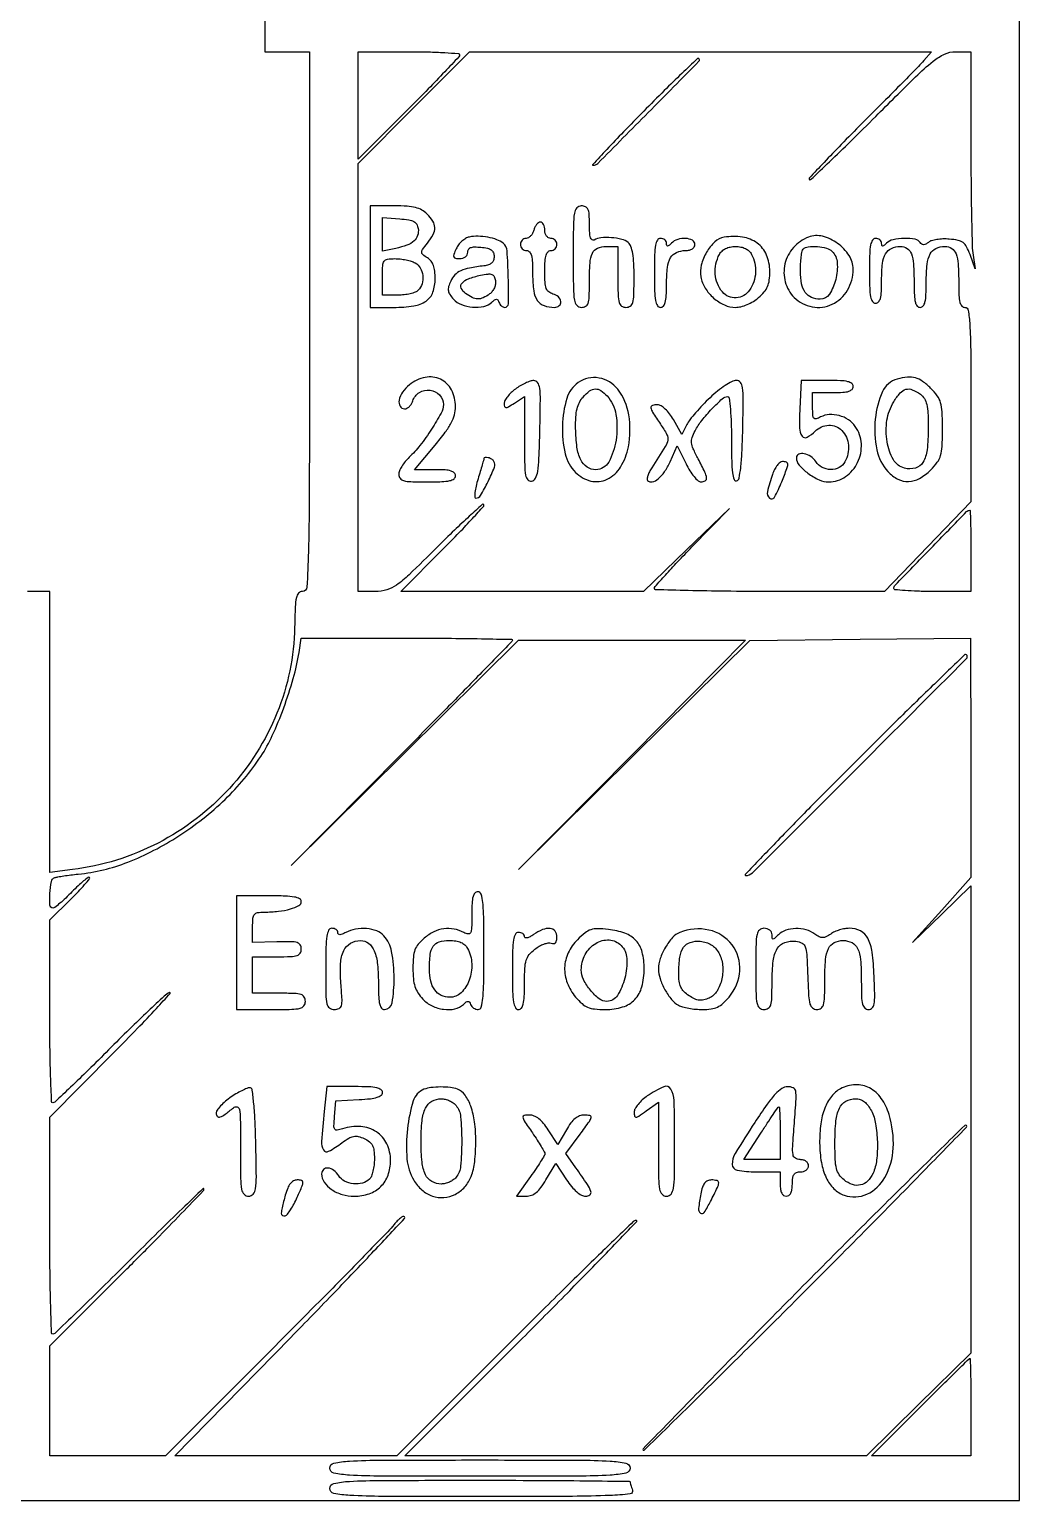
# Model space of a CAD drawing. Extents: x 42 to 629, y 10 to 640.
# Drawn here: x 385 to 629, y 10 to 372.5 of the extents above; entities that cross this region are included whole.
import ezdxf

# ---------------------------------------------------------------- set-up
doc = ezdxf.new("R2010")
doc.units = 0

msp = doc.modelspace()

# ---------------------------------------------------------------- linework, layer by layer
msp.add_lwpolyline([(42, 297), (42, 10), (335.5, 10), (629, 10), (629, 297), (629, 584), (335.5, 584), (42, 584)], close=True)
msp.add_lwpolyline([(442.988131, 375.25), (443, 367), (448.5, 367), (454, 367), (454, 300.5, -0.000473), (453.960919, 259.173857, -0.006105), (453.74342, 243.749999, -0.007781), (453.379613, 235.066433, -0.397449), (452.25, 233.999751, 0.216989), (451.331511, 233.581295, 0.126136), (450.777896, 232.477808, 0.0437), (450.488558, 230.20661, 0.005495), (450.347861, 225.249751, -0.092501), (446.003153, 204.019886, -0.089046), (434.267604, 185.465221, -0.088194), (416.696454, 172.016472, -0.088492), (395.587235, 165.467632), (390, 164.769553), (390, 199.384777), (390, 234), (384.5, 234)], format="xyb")
for points in [[(491, 366.234994, -0.190281), (490.797675, 365.722596, -0.001178), (487.328125, 362.03165, -0.004569), (483.29175, 357.835427, -0.002869), (478.5, 353), (466, 340.530012), (466, 353.765006), (466, 367), (478.5, 367, -0.005737), (483.292967, 366.945002, -0.009544), (487.328125, 366.775279, -0.003615), (490.713989, 366.543483, -0.392245)], [(605.392782, 364.79559, -0.014363), (604.08722, 363.378049, -0.00091), (600.128367, 359.334726, -0.001337), (595.38867, 354.537211, -0.000993), (590.129319, 349.263091, 0.002933), (585.03242, 344.112073, 0.004889), (580.809117, 339.708237, 0.00096), (577.171037, 335.824707, 0.404132), (577.176821, 335.489846, 0.405985), (577.513321, 335.485105, 0.000675), (582.154765, 339.883979, 0.004096), (587.39326, 344.944448, 0.002456), (593.53578, 351.035832, -0.00236), (603.372231, 360.794147, -0.023935), (607.668204, 364.629631, -0.062421), (610.523132, 366.404793, -0.108322), (613.238278, 367), (617, 367), (617, 343.625, 0.002109), (617.038802, 334.425427, 0.002867), (617.156427, 326.125, 0.001904), (617.321596, 319.160979, 0.032254), (617.532518, 316.875), (618.065035, 313.5), (616.782518, 317, 0.031885), (615.932986, 318.92824, 0.113), (615.06377, 319.952325, 0.110557), (613.824614, 320.508301, 0.029853), (611.680212, 320.814526, 0.028799), (610.119505, 320.852887, 0.030136), (608.588514, 320.709691, 0.031604), (607.291243, 320.424088, 0.103577), (606.51924, 320.015967, -0.044864), (605.876119, 319.573093, -0.120824), (605.345323, 319.424528, -0.162213), (604.903431, 319.556008, -0.101951), (604.530011, 319.951442, 0.218027), (603.290379, 320.777656, 0.044212), (600.586602, 320.967739, 0.045329), (597.811946, 320.664734, 0.147565), (596.2, 319.8, -0.018208), (595.578624, 319.222304, -0.180052), (595.25, 319.1, -0.354955), (595.056215, 319.257401, -0.051663), (595, 319.8, 0.124206), (594.884532, 320.257657, 0.10078), (594.559375, 320.6475, 0.090584), (594.073004, 320.909471, 0.078509), (593.5, 321, 0.258593), (592.753078, 320.586019, 0.093584), (592.296875, 319.416667, 0.039364), (592.05863, 317.191484, 0.006994), (592, 313, 0.006994), (592.05863, 308.808516, 0.039364), (592.296875, 306.583333, 0.093584), (592.753078, 305.413981, 0.258593), (593.5, 305, 0.217862), (594.220141, 305.329418, 0.115429), (594.685345, 306.216667, 0.052144), (594.934729, 307.87932, 0.011173), (595, 310.8, -0.027253), (595.219376, 314.821878, -0.100738), (595.990635, 317.231399, -0.160735), (597.41051, 318.531705, -0.106077), (599.593011, 319, -0.140569), (601.284084, 318.514993, -0.164789), (602.335692, 317.229197, -0.075964), (602.866886, 314.703086, -0.013907), (603, 309.918213, 0.010836), (603.06478, 306.929414, 0.051266), (603.313364, 305.236369, 0.114266), (603.778136, 304.334335, 0.220335), (604.5, 304, 0.228098), (605.227139, 304.349925, 0.110448), (605.690476, 305.3, 0.048608), (605.936672, 307.091037, 0.009866), (606, 310.3, -0.023998), (606.20886, 314.649148, -0.097752), (606.964428, 317.173198, -0.164783), (608.380365, 318.514735, -0.108369), (610.593011, 319, -0.140569), (612.284084, 318.514993, -0.164789), (613.335692, 317.229197, -0.075964), (613.866886, 314.703086, -0.013907), (614, 309.918213, 0.010836), (614.06478, 306.929414, 0.051266), (614.313364, 305.236369, 0.114266), (614.778136, 304.334335, 0.220335), (615.5, 304, -0.369216), (616.348468, 303.274572, -0.023378), (616.734344, 299.757797, -0.013863), (616.952303, 293.499936, -0.001773), (617, 280.046779), (617, 256.093558), (606.366612, 245.046779), (595.733225, 234), (567.366612, 234, -0.002416), (556.489477, 234.052548, -0.004027), (547.332692, 234.214793, -0.000653), (539.290243, 234.432611, -0.405925), (539, 234.731211, -0.184002), (539.184998, 235.216897, -0.001817), (541.717188, 238.037888, -0.005652), (544.704388, 241.267415, -0.003597), (548.25, 244.961175), (557.5, 254.459929), (546.894969, 244.229965), (536.289939, 234), (506.412837, 234), (476.535734, 234), (486.967323, 244.467211, 0.004137), (490.934095, 248.51395, 0.006891), (494.199136, 251.995175, 0.0019), (496.947401, 255.030629, 0.398654), (496.93765, 255.395684, 0.399082), (496.571633, 255.405191, 0.00173), (493.384102, 252.512637, 0.006572), (489.734705, 249.08877, 0.003946), (485.488194, 244.933328, -0.003603), (478.551293, 238.135868, -0.036486), (475.450552, 235.550012, -0.086326), (473.070991, 234.400743, -0.069252), (470.25, 234.004855), (466, 234), (466, 286.737057), (466, 339.474113), (479.724464, 353.224894), (493.448927, 366.975675), (550.367246, 366.974351), (607.285564, 366.973026)], [(536.375467, 352.331929, 0.002283), (531.38742, 347.218568, 0.00395), (527.29396, 342.916254, 0.000881), (523.810128, 339.183105, 0.655133), (523.889895, 339, 0.199528), (525.055971, 339.484623, 0.000536), (537.474069, 351.988436, 0.000384), (549.987425, 364.634614, 0.442987), (549.951157, 365.297438, 0.376631), (549.607295, 365.284269, 0.000933), (545.777196, 361.639968, 0.004809), (541.440327, 357.417533, 0.002898)], [(469, 316.5), (469, 304), (474.777494, 304, 0.035986), (479.707196, 304.355258, 0.115447), (482.75251, 305.549603, 0.156949), (484.420664, 307.717705, 0.086326), (485, 311.04823, 0.028609), (484.892212, 312.930491, 0.061003), (484.551645, 314.345057, 0.078386), (483.955274, 315.39989, 0.085591), (483.078213, 316.183228, -0.026936), (481.924757, 316.993021, -0.230147), (481.656426, 317.5451, -0.15669), (481.874362, 318.223463, -0.011203), (483.078213, 319.826561, 0.042875), (484.475689, 321.955758, 0.127185), (484.891251, 323.638512, 0.1391), (484.424143, 325.219219, 0.055468), (483, 327, 0.069751), (481.706064, 327.975762, 0.065561), (480.166667, 328.583333, 0.045903), (478.082799, 328.905182, 0.015375), (475, 329), (469, 329)], [(519, 316.5, 0.002827), (519.044103, 308.699072, 0.036854), (519.29, 305.8125, 0.138781), (519.895913, 304.506719, 0.218517), (521, 304, 0.125167), (522.059689, 304.269498, 0.188907), (522.665515, 304.989777, 0.072951), (522.94087, 306.500855, 0.008651), (523, 309.918213, -0.013965), (523.140424, 314.944804, -0.092473), (523.735504, 317.373579, -0.190013), (524.970561, 318.572485, -0.099072), (527.106989, 319), (530, 319), (530, 311.5, 0.005909), (530.052806, 307.031606, 0.059311), (530.316667, 305.1875, 0.180365), (530.925391, 304.330303, 0.150217), (532, 304, 0.148316), (533.073673, 304.32565, 0.181219), (533.682227, 305.172194, 0.060193), (533.946812, 306.990622, 0.006062), (534, 311.377555, 0.011361), (533.921508, 314.831593, 0.030026), (533.661284, 317.289567, 0.042091), (533.226854, 318.993468, 0.13692), (532.569323, 319.942467, 0.112921), (530.949885, 320.760682, 0.041612), (528.407413, 321.170388, 0.041555), (525.839379, 321.153781, 0.116535), (524.144111, 320.589066, -0.307813), (523.645342, 320.610848, -0.16169), (523.273964, 321.142969, -0.058038), (523.058676, 322.376589, -0.014209), (523, 324.440983, 0.013637), (522.931305, 326.959279, 0.089958), (522.640327, 328.180123, 0.18839), (522.036917, 328.78302, 0.103507), (521, 329, 0.218517), (519.895913, 328.493281, 0.138781), (519.29, 327.1875, 0.036854), (519.044103, 324.300928, 0.002827)], [(480.798257, 323.412495, -0.113819), (480.653653, 321.71027, -0.135404), (479.772115, 320.366457, -0.093573), (478.022955, 319.331128, -0.03431), (475.25, 318.536017), (472, 317.841089), (472, 321.978043), (472, 326.114996), (476.25, 325.807498, -0.019478), (478.463865, 325.560345, -0.083833), (479.718753, 325.148098, -0.140036), (480.429832, 324.468256, -0.097223)], [(509.289749, 323, -0.060903), (508.986593, 322.235306, -0.065681), (508.514007, 321.5875, -0.073972), (507.951305, 321.149263, -0.129214), (507.383369, 321, 0.10762), (506.855578, 320.885068, 0.099577), (506.406365, 320.559375, 0.095711), (506.105177, 320.072647, 0.091072), (506, 319.5, 0.099038), (506.114514, 318.927543, 0.097945), (506.440625, 318.440625, 0.097945), (506.927543, 318.114514, 0.099038), (507.5, 318, -0.221301), (508.222531, 317.663739, -0.113804), (508.687131, 316.755864, -0.050928), (508.935408, 315.050844, -0.010708), (509, 312.035184, 0.032831), (509.260258, 308.075833, 0.116364), (510.157951, 305.712166, 0.16235), (511.818294, 304.438776, 0.083283), (514.434259, 304, 0.179243), (515.574803, 304.422441, 0.253373), (515.953697, 305.413825, 0.179742), (515.34099, 306.57107, 0.118652), (514, 307.289749, -0.10754), (512.979729, 307.808056, -0.136952), (512.373832, 308.66708, -0.07193), (512.07563, 310.149787, -0.013715), (512, 312.90638, -0.013661), (512.068709, 315.420639, -0.058002), (512.323622, 316.901063, -0.121976), (512.791296, 317.700824, -0.202424), (513.5, 318, 0.099038), (514.072457, 318.114514, 0.097945), (514.559375, 318.440625, 0.097945), (514.885486, 318.927543, 0.099038), (515, 319.5, 0.099038), (514.885486, 320.072457, 0.097945), (514.559375, 320.559375, 0.097945), (514.072457, 320.885486, 0.099038), (513.5, 321, -0.130775), (512.924246, 321.153209, -0.10214), (512.4375, 321.583333, -0.08892), (512.111864, 322.230589, -0.072314), (512, 323, 0.052716), (511.9191, 323.765191, 0.072558), (511.678749, 324.4125, 0.092449), (511.323735, 324.847261, 0.177236), (510.90638, 325, 0.156018), (510.449349, 324.853832, 0.068086), (509.980377, 324.4125, 0.057927), (509.570827, 323.765121, 0.048178)], [(493.387006, 321.330354, 0.083564), (492.496341, 320.985806, 0.048258), (491.567006, 320.304942, 0.046531), (490.741557, 319.417224, 0.057199), (490.158445, 318.448403, 0.017593), (489.577357, 317.044123, 0.175787), (489.571636, 316.41841, 0.272679), (489.963612, 316.088583, 0.041797), (491.021439, 316, 0.073541), (491.79573, 316.114504, 0.094043), (492.433604, 316.447537, 0.106284), (492.851129, 316.953095, 0.12021), (493, 317.563358, -0.13612), (493.196581, 318.272065, -0.167148), (493.719605, 318.71118, -0.092094), (494.678211, 318.889089, -0.023993), (496.25, 318.813358, -0.029703), (497.84704, 318.562984, -0.101271), (498.80458, 318.1391, -0.147433), (499.319158, 317.475302, -0.091927), (499.5, 316.5, -0.083513), (499.346031, 315.584606, -0.125178), (498.902506, 314.911087, -0.10711), (498.131929, 314.463735, -0.050309), (497, 314.220045, 0.017491), (493.457943, 313.697407, 0.061863), (491.269326, 313.008279, 0.094595), (489.834241, 311.989728, 0.084551), (488.807327, 310.476475, 0.038393), (488.307451, 309.110359, 0.107128), (488.245987, 308.097135, 0.107403), (488.609545, 307.150935, 0.038705), (489.496324, 306.004062, 0.118513), (491.4513, 304.668577, 0.071013), (494.209426, 304.047188, 0.072307), (496.969818, 304.22564, 0.1377), (498.925, 305.25, -0.026382), (499.6324, 305.850113, -0.164145), (500.076667, 306, -0.247772), (500.413944, 305.821933, -0.062037), (500.708333, 305.25, 0.059985), (500.951892, 304.772027, 0.060545), (501.301302, 304.367188, 0.066584), (501.698716, 304.092467, 0.118518), (502.083333, 304, 0.408644), (503.012005, 304.911144, 0.010126), (503.004172, 311.442081, 0.012249), (502.706151, 317.923634, 0.204696), (501.744406, 319.797161, 0.087628), (500.203967, 320.674896, 0.040439), (497.968583, 321.274993, 0.039595), (495.542373, 321.524032, 0.056438)], [(539, 312.5, 0.00643), (539.057625, 308.019073, 0.037256), (539.294118, 305.666667, 0.088943), (539.74803, 304.431192, 0.266366), (540.5, 304, 0.217862), (541.220141, 304.329418, 0.115429), (541.685345, 305.216667, 0.052144), (541.934729, 306.87932, 0.011173), (542, 309.8, -0.027294), (542.221219, 313.849576, -0.103192), (543.002936, 316.250196, -0.16295), (544.451225, 317.539212, -0.1014), (546.7, 318, 0.055266), (547.633142, 318.103458, 0.089503), (548.366667, 318.413043, 0.113178), (548.831961, 318.895302, 0.136361), (549, 319.5, 0.276984), (548.386708, 320.522152, 0.11001), (546.746971, 320.977405, 0.087787), (544.742314, 320.728674, 0.122311), (543.2, 319.8, -0.018208), (542.578624, 319.222304, -0.180052), (542.25, 319.1, -0.354955), (542.056215, 319.257401, -0.051663), (542, 319.8, 0.124206), (541.884532, 320.257657, 0.10078), (541.559375, 320.6475, 0.090584), (541.073004, 320.909471, 0.078509), (540.5, 321, 0.266366), (539.74803, 320.568808, 0.088943), (539.294118, 319.333333, 0.037256), (539.057625, 316.980927, 0.00643)], [(556.18807, 321.260591, 0.14352), (553.892798, 320.114546, 0.07311), (551.856389, 317.578972, 0.070489), (550.565712, 314.438562, 0.107046), (550.460121, 311.5, 0.095596), (551.516761, 308.759301, 0.073017), (553.602558, 306.304776, 0.074237), (556.264915, 304.589048, 0.106463), (559, 304, 0.064771), (560.314069, 304.170944, 0.035184), (561.857727, 304.698066, 0.034214), (563.387946, 305.47114, 0.043568), (564.671509, 306.393867, 0.039392), (566.057345, 307.790026, 0.074668), (566.888964, 309.134682, 0.070135), (567.319178, 310.721306, 0.031196), (567.454545, 312.888817, 0.101644), (566.630813, 316.898979, 0.132406), (564.317677, 319.827889, 0.123388), (560.703536, 321.328372, 0.081676)], [(562.964816, 317.065741, -0.07032), (563.75787, 314.899807, -0.067473), (563.935087, 312.567461, -0.067539), (563.48505, 310.274187, -0.070707), (562.443296, 308.222506, -0.22567), (559.155393, 306.357923, -0.240866), (555.765614, 307.794099, -0.158743), (553.990115, 312.207814, -0.140667), (555.035184, 317.065741, -0.083637), (555.668544, 317.884716, -0.073065), (556.563404, 318.496603, -0.065473), (557.688957, 318.873509, -0.048129), (559, 319, -0.048129), (560.311043, 318.873509, -0.065473), (561.436596, 318.496603, -0.073065), (562.331456, 317.884716, -0.083637)], [(577, 321.314567, 0.122092), (573.270878, 318.732446, 0.122604), (571.186625, 314.71134, 0.125341), (571.25426, 310.253463, 0.130952), (573.454545, 306.454545, 0.152133), (577.896398, 304.122569, 0.157734), (582.805293, 304.771296, 0.149287), (586.593866, 308.235236, 0.134234), (588, 313.378495, 0.144775), (586.99518, 316.77603, 0.092943), (584.141215, 319.776019, 0.094177), (580.432738, 321.509161, 0.154211)], [(582.8, 317.8, -0.182131), (584.064257, 315.007206, -0.077335), (583.690881, 310.850841, -0.082468), (582.124475, 307.232191, -0.254734), (579.86283, 306, -0.102167), (577.721021, 306.442262, -0.137729), (576.190916, 307.682113, -0.10749), (575.28839, 309.80548, -0.046972), (575, 312.868517, -0.012887), (575.048629, 314.754897, -0.017463), (575.195833, 316.453044, -0.014495), (575.405035, 317.833696, -0.152678), (575.666667, 318.333333, -0.171817), (576.913945, 318.928298, -0.044881), (579.166374, 318.962254, -0.045511), (581.435443, 318.583055, -0.132989)], [(480.065741, 314.964816, -0.142728), (481.325523, 313.731117, -0.101395), (481.932585, 311.837404, -0.098471), (481.753189, 309.808526, -0.125883), (480.8, 308.2, -0.106108), (480.084376, 307.737286, -0.031761), (478.83625, 307.3525, -0.030274), (477.342733, 307.088408, -0.02863), (475.8, 307), (472, 307), (472, 311.5, -0.012115), (472.068662, 314.333331, -0.138269), (472.420319, 315.383041, -0.21215), (473.211532, 315.873211, -0.03415), (475.065741, 316, -0.028787), (476.381246, 315.924198, -0.022262), (477.79911, 315.695915, -0.022735), (479.107317, 315.362412, -0.04912)], [(498.40384, 307.306028, -0.048444), (496.80687, 306.360529, -0.115252), (495.465145, 306.076997, -0.111035), (494.104858, 306.413345, -0.04309), (492.44113, 307.432679, -0.134693), (491.411431, 308.739882, -0.280059), (491.594154, 309.976509, -0.134802), (493.155008, 311.06738, -0.034274), (496.157351, 311.909538, -0.019207), (498.004153, 312.219985, -0.11738), (498.959096, 312.118809, -0.195958), (499.514144, 311.625815, -0.071722), (499.84497, 310.608215, -0.086117), (499.844382, 309.747765, -0.059823), (499.563938, 308.814782, -0.058624), (499.061204, 307.954021, -0.073556)], [(478.634859, 284.92742, 0.073823), (476.951018, 283.144764, 0.102711), (476.088773, 281.132444, 0.180778), (476.325024, 279.645629, 0.270181), (477.432612, 279, 0.120302), (478.026496, 279.14499, 0.070346), (478.626091, 279.572474, 0.063745), (479.140385, 280.203729, 0.062331), (479.483765, 280.948848, -0.180009), (481.100211, 283.016481, -0.169138), (483.723579, 283.591975, -0.175917), (486.063262, 282.411067, -0.19105), (487, 280.049, -0.127307), (486.452755, 277.934519, -0.01742), (484.083841, 273.994536, -0.02119), (481.241819, 270.001352, -0.038941), (478.556189, 267.052787, 0.034181), (477.578002, 265.999129, 0.034027), (476.75088, 264.820492, 0.036067), (476.175686, 263.693104, 0.100252), (476, 262.825686, 0.172248), (476.337185, 261.875949, 0.159679), (477.208544, 261.315203, 0.056747), (479.021551, 261.056463, 0.007096), (483, 261, 0.008455), (486.613168, 261.061101, 0.044348), (488.583333, 261.303571, 0.103378), (489.622643, 261.764111, 0.241448), (490, 262.5, 0.201126), (489.703335, 263.207676, 0.122461), (488.910591, 263.675543, 0.058526), (487.444968, 263.930968, 0.013907), (484.963544, 264), (479.927088, 264), (484.963544, 270.051916, 0.012997), (487.465741, 273.222721, 0.038672), (488.946048, 275.558943, 0.055651), (489.733243, 277.551245, 0.066373), (490, 279.551916, 0.119544), (489.003258, 283.66127, 0.164736), (486.292521, 286.281065, 0.16273), (482.520038, 286.732765, 0.116283)], [(520.251192, 285.463388, 0.168563), (517.422474, 281.549281, 0.065358), (516.333765, 274.857569, 0.064495), (517.013052, 267.952538, 0.140546), (519.570596, 263.338495, 0.138598), (523.362915, 261.217444, 0.172536), (527.353331, 261.646832, 0.144454), (530.687927, 264.666171, 0.0909), (532.586262, 269.608121, 0.085544), (532.702906, 277.50277, 0.126994), (529.969219, 283.81776, 0.185623), (525.363528, 286.594594, 0.1992)], [(598.826636, 286.325433, 0.227612), (595.217924, 283.247696, 0.079671), (593.431544, 276.479086, 0.074128), (593.801259, 268.932986, 0.138493), (596.561589, 263.528045, 0.087062), (599.011891, 261.666473, 0.129101), (601.630238, 261.083071, 0.119456), (604.346195, 261.850356, 0.068175), (607.076923, 263.923077, 0.037388), (608.718495, 265.830394, 0.088628), (609.545699, 267.503695, 0.060159), (609.91042, 269.733159, 0.010496), (610, 274, 0.010496), (609.91042, 278.266841, 0.060159), (609.545699, 280.496305, 0.088628), (608.718495, 282.169606, 0.037388), (607.076923, 284.076923, 0.039576), (605.090703, 285.771352, 0.090521), (603.321835, 286.618462, 0.091051), (601.374383, 286.783365, 0.040379)], [(504.75, 283.884913, 0.032744), (503.697589, 282.986806, 0.036092), (502.807813, 281.985973, 0.038838), (502.185758, 281.030138, 0.125477), (502, 280.301584, 0.068216), (502.104018, 279.542714, 0.348377), (502.425446, 279.309389, 0.125036), (503.043485, 279.494721, 0.009981), (504.5, 280.408043), (507, 282.046106), (507, 271.449729, 0.003729), (507.046669, 265.191367, 0.038522), (507.283372, 262.623518, 0.141041), (507.82402, 261.501884, 0.263566), (508.75, 261.188851, 0.229805), (509.698257, 261.896614, 0.079597), (510.248421, 263.56242, 0.030509), (510.567074, 266.766254, 0.003799), (510.780779, 273.762176, 0.003104), (510.903531, 281.097803, 0.033212), (510.737282, 284.070053, 0.113292), (510.232947, 285.460757, 0.259358), (509.280779, 285.96832, 0.076994), (508.408882, 285.817331, 0.026467), (507.215291, 285.343251, 0.025574), (505.933635, 284.672518, 0.026934)], [(527.339894, 282.176915, -0.145536), (529.530535, 277.601366, -0.077109), (529.55314, 271.258152, -0.087441), (527.739628, 265.872225, -0.27449), (524.58621, 264, -0.148438), (522.421345, 264.657178, -0.131858), (520.866717, 266.432772, -0.081861), (519.93159, 269.525965, -0.029168), (519.598948, 274.144091, -0.017472), (519.659462, 276.977386, -0.043433), (519.954979, 279.028269, -0.058379), (520.522168, 280.598916, -0.068204), (521.415943, 281.907118, -0.048654), (523.053159, 283.396053, -0.149923), (524.446999, 283.894037, -0.162092), (525.810745, 283.507967, -0.059562)], [(552.720496, 281.75, 0.013082), (550.902599, 279.947087, 0.012931), (549.174234, 278.04473, 0.012894), (547.748901, 276.303135, 0.047669), (546.989296, 275.104399), (545.773786, 272.708798), (543.690336, 276.354399, 0.032771), (542.744511, 277.783291, 0.041821), (541.687087, 278.955818, 0.047684), (540.6546, 279.753963, 0.141632), (539.803444, 280, 0.07164), (538.51275, 279.814115, 0.372475), (538.153667, 279.255882, 0.107384), (538.565321, 278.146925, 0.006864), (540.481117, 275.2426, -0.021722), (542.095094, 272.630168, -0.177829), (542.31197, 271.268919, -0.091558), (541.692005, 269.701237, -0.003611), (538.364542, 264.468792, 0.025543), (537.781237, 263.456063, 0.037312), (537.383496, 262.507129, 0.041628), (537.194954, 261.733673, 0.239765), (537.321414, 261.345253, 0.259735), (538.479085, 261.015917, 0.115886), (539.945043, 261.745555, 0.072869), (541.502149, 263.475905, 0.041603), (542.863104, 265.94297), (544.642073, 269.916424), (546.80804, 265.458212, 0.025581), (547.74817, 263.751158, 0.033855), (548.782196, 262.3096, 0.035968), (549.76579, 261.278514, 0.18638), (550.487003, 261, 0.133864), (551.527376, 261.28362, 0.298415), (551.874714, 261.98733, 0.083488), (551.448533, 263.425475, 0.008099), (549.793972, 266.675585, -0.014532), (548.559181, 269.180304, -0.080308), (548.161445, 270.624813, -0.110562), (548.304628, 271.89998, -0.039287), (549.041194, 273.591979, -0.045081), (550.700792, 276.129397, -0.023365), (553.188834, 278.988937, -0.017451), (555.747662, 281.485774, -0.186684), (557.076923, 282, -0.380715), (557.446101, 281.671246, -0.007178), (557.728846, 278.891146, -0.013571), (557.933607, 275.474566, -0.00818), (558, 271.416667, 0.005304), (558.055478, 266.186758, 0.025281), (558.269724, 263.206549, 0.048722), (558.638151, 261.556541, 0.415246), (559.25, 261.248367, 0.266746), (559.862923, 261.934821, 0.021618), (560.273423, 264.410993, 0.018842), (560.584965, 268.138918, 0.005656), (560.780779, 273.8317, 0.002918), (560.910315, 281.346877, 0.036195), (560.736409, 284.196228, 0.134239), (560.186379, 285.496448, 0.229853), (559.148871, 286, 0.123758), (558.135603, 285.7453, 0.022913), (556.471552, 284.751562, 0.023329), (554.589614, 283.377077, 0.019412)], [(574.832059, 278.997747, 0.016591), (574.76458, 274.248729, 0.14785), (575.399795, 272.282941, 0.383164), (576.626618, 271.991984, 0.071733), (578.642857, 273.5, -0.189851), (581.972176, 274.947664, -0.212279), (585.197706, 273.646525, -0.173604), (586.822332, 270.059174, -0.144202), (585.964816, 265.934259, -0.152706), (584.551241, 264.546093, -0.121186), (582.457822, 264.051376, -0.1168), (580.312265, 264.580255, -0.135399), (578.767927, 266, 0.106174), (577.552599, 267.253841, 0.098277), (575.896263, 267.941501, 0.151227), (574.561478, 267.804084, 0.3006), (574, 266.954545, 0.180765), (574.672715, 265.154601, 0.053954), (576.858642, 263.12774, 0.053441), (579.575233, 261.524803, 0.106979), (582, 261, 0.153213), (586.126731, 262.294933, 0.130036), (589.095367, 265.790557, 0.125984), (590.003024, 270.391212, 0.139686), (588.523329, 274.66323, 0.094893), (586.833397, 276.303752, 0.079055), (584.547792, 277.334217, 0.081007), (582.110085, 277.588946, 0.108891), (579.979481, 276.989018, -0.0427), (578.848851, 276.502913, -0.314011), (578.315067, 276.660934, -0.158284), (578.048807, 277.367259, -0.011633), (578, 279.464816), (578, 283), (583, 283, 0.014068), (585.460489, 283.069243, 0.058865), (586.916667, 283.325, 0.122766), (587.704941, 283.79299, 0.200296), (588, 284.5, 0.230428), (587.645349, 285.22869, 0.109257), (586.680343, 285.69157, 0.047838), (584.859081, 285.937083, 0.009599), (581.582059, 286), (575.164118, 286)], [(604.552665, 282.585149, -0.097246), (605.536339, 281.519765, -0.081721), (606.119477, 280.095377, -0.046006), (606.413389, 277.907761, -0.010182), (606.493795, 274.123422, -0.027848), (606.205186, 268.862121, -0.108227), (605.166096, 265.789428, -0.194136), (603.321435, 264.399921, -0.127684), (600.629487, 264.378145, -0.20577), (597.892191, 266.466743, -0.08854), (596.344965, 270.889546, -0.077993), (596.322587, 276.177414, -0.099348), (597.98904, 280.75, -0.041494), (599.560571, 282.903268, -0.147239), (600.988598, 283.808563, -0.168752), (602.556175, 283.711686, -0.058892)], [(496.989176, 266.75, -0.059388), (496.95846, 266.561947, -0.000528), (496.558136, 265.178125, -0.001817), (496.090234, 263.588668, -0.001171), (495.537007, 261.75, 0.016943), (495.050944, 259.928179, 0.030006), (494.792787, 258.395312, 0.033285), (494.747513, 257.272743, 0.40655), (495.027507, 257, 0.266084), (496.17245, 257.655727, 0.018193), (498.01534, 261.076268, 0.018788), (499.599782, 264.6221, 0.238428), (499.478804, 266.034296, 0.118976), (498.925403, 266.582175, 0.066001), (498.049902, 266.964504, 0.086206), (497.280886, 267.047835, 0.383119)], [(568.097825, 262.850777, 0.025558), (566.850891, 258.583982, 0.290379), (567.397935, 256.997224, 0.466677), (568.617205, 257.243982, 0.029316), (570.39142, 261.020236, 0.004104), (571.668431, 264.289339, 0.080868), (571.884993, 265.342464, 0.325545), (571.561288, 265.828, 0.088561), (570.597825, 266, 0.172547), (569.982528, 265.781149, 0.054143), (569.285053, 265.074916, 0.046792), (568.621244, 264.056093, 0.037146)], [(617, 244), (617, 234), (607.5, 234, -0.007217), (603.857419, 234.052582, -0.011988), (600.790625, 234.214793, -0.005645), (598.265561, 234.437849, -0.385391), (598, 234.731211, -0.194717), (598.330994, 235.54892, -0.000496), (607.124464, 244.613186, -0.000482), (615.943754, 253.668568, -0.202096), (616.73025, 254, -0.405504), (616.840356, 253.893129, -0.000715), (616.920761, 251.0625, -0.004214), (616.980614, 247.834483, -0.002528)], [(504, 222.006698, -0.195273), (503.860699, 221.663617, -0.000109), (495.995313, 213.578211, -0.001382), (487.198125, 204.588732, -0.00084), (476.750003, 194.006698), (449.500006, 166.5), (477.506583, 194.25), (505.513161, 222), (533.499884, 222), (561.486606, 222), (533.493306, 193.75), (505.500005, 165.5), (534.000003, 193.716359), (562.5, 221.932718), (589.698658, 222.216359), (616.897316, 222.5), (616.959808, 193), (617.0223, 163.5), (609.836422, 155.5), (602.650543, 147.5), (609.816797, 154.464771), (616.983051, 161.429542), (616.983051, 103.889853), (616.983051, 46.350165), (604.113884, 33.688352), (591.244717, 21.02654), (534.39141, 21.025861), (477.538103, 21.025182), (506.512585, 50.012591, 0.001618), (517.553081, 61.12974, 0.002771), (526.682064, 70.484949, 0.000437), (534.609081, 78.713383, 0.661139), (534.487068, 79, 0.194161), (533.802161, 78.723617, 0.000392), (525.265867, 70.48125, 0.002624), (515.685295, 61.118238, 0.001615), (504.5, 50), (475.512932, 21), (448.171708, 21), (420.830484, 21), (449.39396, 50.187949, 0.001828), (460.306006, 61.420427, 0.003048), (469.401005, 70.96704, 0.000374), (477.400488, 79.479653, 0.405635), (477.392638, 79.937949, 0.321202), (477.047239, 79.994177, 0.047974), (476.413855, 79.600523, 0.039134), (475.65122, 78.917772, 0.023501), (474.85373, 78, -0.026046), (473.317335, 76.249936, -0.000581), (465.482323, 68.229687, -0.001313), (456.272387, 58.873161, -0.000887), (445.723226, 48.25), (418.566834, 21), (404.283417, 21), (390, 21), (390, 34.546941), (390, 48.093882), (409, 67.077889, 0.001748), (416.284266, 74.407085, 0.002834), (422.41875, 80.693588, 0.000457), (427.804939, 86.286429, 0.193789), (428, 86.770811, 0.660039), (427.797223, 86.857501, 0.000558), (422.636162, 81.913523, 0.003131), (416.743242, 76.184492, 0.001822), (409.740126, 69.239863, -0.001897), (402.686398, 62.247127, -0.003068), (396.626678, 56.35796, -0.000536), (391.244695, 51.202364, -0.193058), (390.740126, 51, -0.405255), (390.438102, 51.292897, -0.000752), (390.217412, 58.854472, -0.004324), (390.053189, 67.485751, -0.002594), (390, 77.738628), (390, 104.477256), (405.75, 120.346113, 0.002879), (411.65449, 126.364073, 0.0056), (416.285938, 131.247474, 0.004207), (419.668078, 134.956662, 0.834586), (419.5, 135.173202, 0.065953), (418.23159, 134.283039, 0.002895), (414.272988, 130.599399, 0.004863), (409.63466, 126.146965, 0.003449), (404.514428, 121.065717, -0.002754), (399.481347, 116.057044, -0.004394), (395.118818, 111.838054, -0.001089), (391.277159, 108.203464, -0.191162), (390.764428, 108, -0.403022), (390.453203, 108.299509, -0.001124), (390.224551, 114.628446, -0.005291), (390.054938, 121.912477, -0.003175), (390, 130.564924), (390, 153.129848), (395.117319, 158.114272, 0.008026), (397.048358, 160.056531, 0.01334), (398.604438, 161.761508, 0.006948), (399.81865, 163.205424, 0.385191), (399.802342, 163.530992, 0.373146), (399.484912, 163.553602, 0.011143), (398.354942, 162.666692, 0.017081), (397.003877, 161.47715, 0.010309), (395.482075, 159.981644, -0.009539), (393.934596, 158.456211, -0.013683), (392.502062, 157.169608, -0.009463), (391.273576, 156.164971, -0.168201), (390.797052, 156, -0.392548), (390.043067, 156.699783, -0.033753), (390.022811, 159.571875, -0.032906), (390.395397, 162.508135, -0.269235), (391.25, 163.486457, -0.037997), (391.992663, 163.676755, -0.006258), (393.454687, 163.916249, -0.006849), (395.185493, 164.153374, -0.006002), (397, 164.354614, 0.06928), (409.235266, 167.307209, 0.049368), (421.797114, 173.748171, 0.048128), (433.207101, 182.762297, 0.056217), (442.030372, 193.373205, 0.03838), (444.849703, 198.477599, 0.019037), (447.662493, 205.323534, 0.018921), (450.017092, 212.575779, 0.029339), (451.436392, 219), (451.996826, 222.5), (477.998413, 222.5, -0.001778), (487.968711, 222.464551, -0.002965), (496.362034, 222.355093, -0.000354), (503.802107, 222.208667, -0.408255)], [(587.961752, 191.461733, 0.001708), (577.506541, 180.929604, 0.00293), (568.870308, 172.066884, 0.000489), (561.39165, 164.286365, 0.660698), (561.513764, 164, 0.198736), (563.143747, 164.674512, 0.000233), (589.447096, 190.966619, 0.000165), (615.910244, 217.460648, 0.413946), (615.909804, 218.423529, 0.408582), (615.504318, 218.427435, 0.000326), (607.49384, 210.709726, 0.002846), (598.52265, 201.956001, 0.001706)], [(494, 154.464816, -0.006147), (493.958066, 151.054028, -0.095633), (493.709393, 149.916779, -0.342502), (493.143211, 149.603877, -0.084278), (492.065741, 149.964816, 0.076852), (489.638115, 150.818085, 0.081399), (487.115387, 150.873983, 0.078341), (484.628078, 150.113696, 0.064428), (482.305764, 148.586584, 0.039979), (480.830052, 147.096392, 0.084968), (480.010645, 145.701317, 0.069986), (479.613906, 143.942, 0.020516), (479.5, 141.167148, 0.022492), (479.617784, 138.550186, 0.054891), (479.999943, 136.661306, 0.065604), (480.731394, 135.108887, 0.045745), (481.924314, 133.580564, 0.091569), (484.211135, 131.899233, 0.07994), (487.05873, 131.043856, 0.085976), (489.835813, 131.152941, 0.137224), (491.925, 132.25, -0.026382), (492.6324, 132.850113, -0.164145), (493.076667, 133, -0.247772), (493.413944, 132.821933, -0.062037), (493.708333, 132.25, 0.090441), (493.989485, 131.772165, 0.067745), (494.448177, 131.367188, 0.06659), (495.007515, 131.093526, 0.080683), (495.583333, 131, 0.341607), (496.329262, 131.576956, 0.039193), (496.725575, 133.808824, 0.020916), (496.947026, 137.790049, 0.003435), (497, 145.5, 0.003213), (496.948842, 153.461246, 0.022561), (496.724138, 157.333333, 0.049302), (496.299614, 159.410434, 0.328801), (495.5, 160, 0.212206), (494.783899, 159.681747, 0.117979), (494.317748, 158.827469, 0.054212), (494.066451, 157.232998, 0.012001)], [(436, 145), (436, 131), (444.5, 131, 0.004884), (449.634096, 131.05015, 0.052938), (451.6875, 131.308824, 0.1727), (452.632181, 131.918496, 0.165398), (453, 133, 0.134481), (452.707995, 134.06604, 0.186514), (451.9375, 134.673077, 0.067313), (450.303549, 134.943601, 0.007414), (446.5, 135), (440, 135), (440, 139.5), (440, 144), (446, 144, 0.00874), (449.406614, 144.059555, 0.068427), (450.964801, 144.329598, 0.178263), (451.714879, 144.913014, 0.140135), (452, 145.910343, 0.137572), (451.720279, 146.907738, 0.18719), (450.985645, 147.47068, 0.069446), (449.447863, 147.695356, 0.008281), (445.998936, 147.660343), (439.997872, 147.5), (439.998936, 151.25, -0.018234), (440.080774, 153.476028, -0.146293), (440.441574, 154.423821, -0.194777), (441.21279, 154.877555, -0.036782), (442.875, 155, 0.027665), (446.346266, 155.192215, 0.042394), (449.299935, 155.776731, 0.051363), (451.393666, 156.619665, 0.278216), (452, 157.625, 0.28698), (451.582469, 158.292544, 0.070794), (450.295455, 158.707031, 0.034938), (447.990933, 158.939102, 0.007629), (444, 159), (436, 159)], [(458, 141, 0.003619), (458.045582, 134.702158, 0.049052), (458.303423, 132.419913, 0.179536), (458.951676, 131.399163, 0.163868), (460.13691, 131, 0.10657), (461.307504, 131.252366, 0.228893), (461.885276, 131.943794, 0.075648), (462.028739, 133.448662, 0.006034), (461.756247, 137.447871, -0.031837), (461.676484, 142.297247, -0.095711), (462.453659, 145.500163, -0.153547), (464.096087, 147.322203, -0.133912), (466.581455, 148, -0.169247), (468.584963, 147.301826, -0.130799), (469.975488, 145.434375, -0.07285), (470.769426, 142.110707, -0.022263), (471, 136.9349, 0.011079), (471.065347, 133.986033, 0.049053), (471.311277, 132.269962, 0.105497), (471.761619, 131.339072, 0.231507), (472.454687, 131, 0.366939), (474.380967, 132.633612, 0.042619), (474.862149, 138.72187, 0.043159), (474.25238, 145.289516, 0.140086), (472.339894, 149.176915, 0.120019), (470.588634, 150.365623, 0.068574), (468.08068, 150.927787, 0.064918), (465.349863, 150.801859, 0.079079), (462.934259, 149.964816, -0.024465), (462.049945, 149.545821, -0.098707), (461.467129, 149.429632, -0.223915), (461.136188, 149.585661, -0.174147), (461, 149.964816, 0.143424), (460.884386, 150.359575, 0.099557), (460.559375, 150.695915, 0.084069), (460.073373, 150.922536, 0.067246), (459.5, 151, 0.286822), (458.73421, 150.52133, 0.076301), (458.2875, 149.083333, 0.032071), (458.055242, 146.350044, 0.005163)], [(509.222506, 149.443296, -0.029426), (508.357337, 148.910261, -0.068119), (507.644103, 148.643982, -0.143156), (507.189807, 148.672683, -0.315737), (507, 148.943296, 0.140632), (506.884375, 149.346258, 0.099884), (506.559375, 149.689593, 0.085029), (506.073323, 149.920837, 0.068712), (505.5, 150, 0.280451), (504.738626, 149.536487, 0.080293), (504.289474, 148.166667, 0.033635), (504.055948, 145.560229, 0.005528), (504, 140.5, 0.005528), (504.055948, 135.439771, 0.033635), (504.289474, 132.833333, 0.080293), (504.738626, 131.463513, 0.280451), (505.5, 131, 0.230613), (506.228813, 131.355029, 0.109161), (506.691656, 132.321237, 0.047777), (506.937116, 134.144927, 0.009578), (507, 137.42742, -0.011601), (507.085963, 141.131754, -0.062173), (507.428164, 143.118242, -0.098687), (508.174164, 144.511764, -0.05406), (509.563824, 145.871544, -0.037274), (510.65091, 146.602565, -0.041594), (511.796401, 147.133951, -0.045802), (512.834337, 147.409695, -0.134435), (513.563824, 147.337135, 0.101996), (514.191889, 147.233767, 0.198864), (514.644985, 147.443091, 0.141649), (514.917046, 147.986753, 0.045672), (515, 148.893011, 0.167245), (514.51583, 150.300008, 0.206093), (513.309724, 150.961187, 0.124386), (511.447664, 150.674923, 0.052792)], [(520.047748, 148.201594, 0.086905), (517.768235, 144.954126, 0.101894), (516.891521, 141.30142, 0.100654), (517.525917, 137.564417, 0.082868), (519.588894, 134.076725, 0.033577), (521.169319, 132.435849, 0.085058), (522.561066, 131.549022, 0.076283), (524.259919, 131.123637, 0.023274), (526.91458, 131, 0.072322), (531.177744, 131.619885, 0.130841), (534.165972, 133.44783, 0.126252), (535.916083, 136.573461, 0.064905), (536.5, 141.052786, 0.061548), (535.995499, 145.135726, 0.124157), (534.471067, 147.973692, 0.122002), (531.761754, 149.779942, 0.058308), (527.659758, 150.734883, 0.02262), (524.99028, 150.914028, 0.085973), (523.34399, 150.66564, 0.090052), (521.917075, 149.88446, 0.026228)], [(545.30236, 149.988207, 0.114539), (543.482505, 148.713761, 0.049743), (541.726249, 146.317019, 0.049118), (540.428899, 143.523827, 0.084365), (540, 141, 0.082646), (540.395854, 138.62148, 0.043513), (541.61191, 135.874859, 0.043662), (543.250078, 133.433735, 0.100609), (544.944609, 132.029644, 0.058771), (545.954971, 131.633118, 0.02096), (547.471568, 131.302458, 0.020461), (549.181669, 131.075686, 0.022735), (550.845365, 131, 0.033915), (552.987338, 131.145459, 0.075796), (554.548764, 131.606163, 0.0753), (555.908197, 132.513492, 0.033122), (557.411106, 134.076725, 0.158383), (560.043224, 140.565708, 0.182409), (558.144588, 146.936107, 0.177478), (552.447593, 150.579582, 0.151272)], [(564, 141, 0.003852), (564.047257, 134.866382, 0.045528), (564.3, 132.5, 0.160003), (564.909584, 131.42216, 0.186821), (566, 131, 0.14128), (567.069997, 131.308495, 0.184133), (567.677835, 132.116071, 0.06365), (567.945284, 133.840222, 0.006691), (568, 137.928571, -0.028469), (568.288393, 142.989447, -0.106111), (569.302084, 145.995133, -0.175405), (571.131903, 147.495559, -0.114235), (573.87572, 147.804291, -0.088279), (575.405375, 147.345259, -0.19615), (576.189652, 146.443399, -0.068582), (576.5514, 144.576984, -0.004827), (576.790442, 139.25, 0.00558), (577.015397, 134.400136, 0.052233), (577.351906, 132.339588, 0.157722), (577.983962, 131.373009, 0.171351), (579.040442, 131, 0.15368), (580.085113, 131.328857, 0.176447), (580.682892, 132.181333, 0.059365), (580.946111, 134.000954, 0.006267), (581, 138.3, -0.018986), (581.189411, 143.286461, -0.089849), (581.908224, 146.042273, -0.168745), (583.293199, 147.474267, -0.117473), (585.5, 148, -0.117473), (587.706801, 147.474267, -0.168745), (589.091776, 146.042273, -0.089849), (589.810589, 143.286461, -0.018986), (590, 138.3, 0.006881), (590.056408, 134.201513, 0.052228), (590.310185, 132.288458, 0.146233), (590.850675, 131.358873, 0.190696), (591.757414, 131, 0.203916), (592.665466, 131.386399, 0.150669), (593.162815, 132.372627, 0.047656), (593.314561, 134.454862, 0.005228), (593.156508, 139.25, 0.020972), (592.650685, 145.162459, 0.087933), (591.591348, 148.554576, 0.156346), (589.790938, 150.3446, 0.118633), (587.067519, 151, 0.044232), (585.917382, 150.898054, 0.029347), (584.628196, 150.588725, 0.029541), (583.401772, 150.136549, 0.04972), (582.446109, 149.599913, -0.033417), (581.292668, 148.901901, -0.119918), (580.462235, 148.699827, -0.122712), (579.642687, 148.904038, -0.035757), (578.532473, 149.599913, 0.091956), (576.396343, 150.626455, 0.071044), (573.827456, 150.943331, 0.073713), (571.372371, 150.531298, 0.11854), (569.571429, 149.428571, -0.008694), (568.608195, 148.498266, -0.18989), (568.25, 148.357143, -0.385629), (568.043627, 148.544114, -0.024648), (568, 149.428571, 0.119287), (567.850552, 150.046083, 0.107897), (567.431818, 150.553571, 0.094927), (566.788161, 150.885957, 0.071973), (566, 151, 0.186821), (564.909584, 150.57784, 0.160003), (564.3, 149.5, 0.045528), (564.047257, 147.133618, 0.003852)], [(492.964816, 146.065741, -0.112527), (494.001945, 142.278357, -0.098514), (493.37438, 138.214631, -0.113876), (491.371246, 135.132986, -0.194299), (488.565741, 134, -0.112689), (486.467363, 134.479013, -0.12372), (484.867399, 135.813167, -0.101514), (483.878717, 137.984842, -0.057066), (483.556795, 140.87631, -0.027443), (483.771872, 144.580279, -0.122461), (484.525822, 146.604268, -0.174182), (485.977625, 147.653049, -0.07029), (488.433431, 148, -0.034179), (490.077739, 147.887466, -0.066794), (491.341391, 147.537667, -0.082853), (492.284873, 146.934558, -0.08654)], [(530.8, 146.8, -0.187212), (532.211612, 143.598322, -0.073516), (531.713809, 138.717907, -0.077702), (529.884243, 134.432554, -0.258592), (527.299558, 133, -0.166451), (525.376256, 133.658517, -0.056906), (523.237706, 135.746547, -0.056198), (521.552462, 138.367773, -0.115283), (521, 140.732039, -0.123284), (521.947777, 144.517495, -0.132195), (524.552931, 147.294236, -0.155569), (527.865624, 148.125086, -0.182608)], [(554.866142, 144.942151, -0.102105), (555.808209, 141.958461, -0.078389), (555.622841, 138.537325, -0.083593), (554.437772, 135.547628, -0.150902), (552.487018, 133.812131, -0.045692), (551.16275, 133.349335, -0.090102), (550.054332, 133.277002, -0.08273), (548.930072, 133.599846, -0.033842), (547.540964, 134.381202, -0.051633), (546.271237, 135.41475, -0.091645), (545.510091, 136.523439, -0.076983), (545.118533, 137.96522, -0.027887), (545, 140.088794, -0.036252), (545.27877, 143.928586, -0.114346), (546.212519, 146.317222, -0.166067), (547.859813, 147.547075, -0.102786), (550.285244, 147.808403, -0.0488), (551.773666, 147.514357, -0.066732), (553.016575, 146.95059, -0.068968), (554.037151, 146.096506, -0.056791)], [(584.888053, 111.475159, 0.103658), (582.617833, 109.574857, 0.075242), (580.983963, 106.701859, 0.06008), (580.015366, 102.858359, 0.034081), (579.733383, 98.061442, 0.039796), (580.15625, 93.321075, 0.068172), (581.345092, 89.540299, 0.085456), (583.248671, 86.824146, 0.113884), (585.789786, 85.223126, 0.195428), (591.383005, 85.506171, 0.158043), (595.817015, 89.637262, 0.11568), (597.863803, 96.838613, 0.084621), (596.846538, 105.117874, 0.079799), (594.91814, 109.106324, 0.118693), (592.027878, 111.666433, 0.132651), (588.538807, 112.464462, 0.113343)], [(434.738014, 109.467944, 0.025771), (433.307017, 108.383753, 0.031792), (432.098042, 107.226665, 0.033316), (431.236304, 106.154808, 0.153834), (431, 105.404932, 0.202187), (431.307401, 104.675818, 0.279851), (431.982022, 104.519947, 0.082682), (433.226193, 105.173481, 0.015232), (435.25, 106.807092, -0.243992), (436.160682, 107.021228, -0.296347), (436.744699, 106.390425, -0.040256), (436.964328, 103.962972, -0.002441), (437, 96.654988, 0.003064), (437.044616, 89.374797, 0.040048), (437.293523, 86.686033, 0.150274), (437.910095, 85.474265, 0.203179), (439.029025, 85, 0.219946), (440.148584, 85.517522, 0.144156), (440.735878, 86.838089, 0.035865), (440.914906, 89.7974, 0.002477), (440.779025, 98.168116, 0.006379), (440.598522, 103.483648, 0.012153), (440.295118, 107.749289, 0.006708), (439.92517, 111.138366, 0.289773), (439.488014, 111.672111, 0.168821), (438.887729, 111.663691, 0.021491), (437.675257, 111.163187, 0.023217), (436.243485, 110.41617, 0.017384)], [(457.642456, 105.853309, 0.006645), (456.970446, 98.476946, 0.14992), (457.43154, 96.415575, 0.41082), (458.723224, 96.053197, 0.032651), (462.017443, 98.171017, -0.0245), (463.688002, 99.283867, -0.088656), (464.878243, 99.734332, -0.107729), (466.022217, 99.700374, -0.045837), (467.47695, 99.192456, -0.056049), (468.759366, 98.424596, -0.112885), (469.509735, 97.523697, -0.090402), (469.88937, 96.248526, -0.027268), (470, 94.221439, -0.028477), (469.911596, 92.670499, -0.030184), (469.6475, 91.170048, -0.031654), (469.262753, 89.916782, -0.106462), (468.8, 89.2, -0.134014), (467.09071, 88.223692, -0.089698), (464.831882, 88.057145, -0.090176), (462.668783, 88.691313, -0.137736), (461.232073, 90, 0.08837), (460.013154, 91.349696, 0.136434), (458.567494, 91.941904, 0.2205), (457.470794, 91.582779, 0.207995), (457, 90.5, 0.151643), (457.633321, 88.459818, 0.092555), (459.433659, 86.663688, 0.079443), (462.057474, 85.424943, 0.070753), (465.045455, 85, 0.082623), (468.722179, 85.611744, 0.11192), (471.579084, 87.373789, 0.113291), (473.373999, 90.176527, 0.08621), (474, 93.780231, 0.111817), (473.070393, 97.885089, 0.13624), (470.492537, 100.84671, 0.129723), (466.647131, 102.145617, 0.096656), (462.184376, 101.584989, -0.03795), (460.822548, 101.2491, -0.29851), (460.254939, 101.498656, -0.15551), (460.038466, 102.287436, -0.010337), (460.184376, 104.661784), (460.5, 108.5), (466.25, 108.799904, 0.012833), (469.006349, 109.014711, 0.048037), (470.706982, 109.358454, 0.092914), (471.663379, 109.857261, 0.230129), (472, 110.549904, 0.250603), (471.624386, 111.25226, 0.095343), (470.567743, 111.697135, 0.043136), (468.608599, 111.937685, 0.008988), (465.142456, 112), (458.284913, 112)], [(482.22896, 111.330706, 0.225019), (479.582296, 108.464543, 0.047648), (478.141241, 101.626918, 0.048541), (478.026211, 94.198674, 0.113494), (479.698748, 88.932833, 0.082164), (481.7156, 86.52627, 0.095233), (484.307018, 85.044519, 0.100374), (487.150164, 84.674408, 0.102007), (489.895066, 85.445737, 0.091855), (492.264256, 87.286171, 0.089457), (493.8433, 89.869105, 0.065908), (494.727112, 93.501936, 0.026762), (495, 98.596713, 0.031952), (494.699461, 103.294863, 0.053515), (493.780077, 107.140078, 0.068769), (492.338946, 109.915409, 0.148101), (490.455198, 111.378819, 0.06633), (488.738481, 111.787922, 0.026838), (486.329804, 111.903179, 0.026811), (483.926149, 111.760092, 0.067467)], [(490.127555, 107.346305, -0.152262), (491.256094, 104.6049, -0.022083), (491.525857, 98.5, -0.022083), (491.256094, 92.3951, -0.152262), (490.127555, 89.653695, -0.068168), (489.436832, 89.020532, -0.044554), (488.495827, 88.485773, -0.044228), (487.464117, 88.121601, -0.062814), (486.5, 88, -0.130442), (484.155292, 88.622286, -0.153031), (482.596347, 90.301577, -0.087698), (481.741623, 93.394758, -0.023667), (481.5, 98.496575, -0.023685), (481.741858, 103.599487, -0.087616), (482.597048, 106.695449, -0.15287), (484.156174, 108.376844, -0.130666), (486.5, 109, -0.062814), (487.464117, 108.878399, -0.044228), (488.495827, 108.514227, -0.044554), (489.436832, 107.979468, -0.068168)], [(537.263107, 109.687848, 0.035157), (536.023471, 108.716472, 0.038585), (534.973201, 107.608615, 0.041917), (534.239617, 106.531274, 0.127386), (534.013107, 105.681906, 0.054035), (534.110473, 104.718818, 0.384465), (534.458798, 104.46592, 0.121899), (535.139602, 104.713429, 0.00687), (537, 106), (540, 108.136188), (540, 96.568094, 0.003141), (540.045105, 89.388824, 0.039679), (540.293222, 86.696012, 0.146534), (540.900953, 85.476117, 0.207297), (542, 85, 0.22979), (543.109491, 85.538325, 0.130799), (543.712963, 86.9375, 0.034233), (543.956805, 90.03185, 0.00255), (544, 98.5, 0.00602), (543.878646, 108.578637, 0.13021), (543.057466, 111.401992, 0.381233), (541.292879, 111.948503, 0.041591)], [(563.75, 103.179828, 0.00778), (558.923083, 95.545267, 0.143155), (558.183423, 92.807346, 0.360977), (559.420617, 91.377716, 0.041171), (564, 91), (570, 91), (570, 88, 0.033607), (570.088963, 86.677925, 0.082504), (570.375, 85.75, 0.12651), (570.851045, 85.202091, 0.152103), (571.5, 85, 0.152103), (572.148955, 85.202091, 0.12651), (572.625, 85.75, 0.082504), (572.911037, 86.677925, 0.033607), (573, 88, -0.030703), (573.092253, 89.500917, -0.116834), (573.416667, 90.375, -0.166173), (574.024683, 90.840542, -0.081208), (575, 91, 0.072314), (575.769411, 91.111864, 0.08892), (576.416667, 91.4375, 0.10214), (576.846791, 91.924246, 0.130775), (577, 92.5, 0.132628), (576.841511, 93.086982, 0.106525), (576.398973, 93.571951, 0.089599), (575.720957, 93.891266, 0.065449), (574.893838, 94, -0.147417), (573.74162, 94.34726, -0.210973), (573.174041, 95.233742, -0.054625), (573.085065, 97.231466, -0.003588), (573.5, 103, 0.003252), (573.935427, 108.997097, 0.061814), (573.827641, 110.869741, 0.241657), (573.199087, 111.687721, 0.112482), (571.856162, 111.984311, 0.14686), (570.399787, 111.536524, 0.059254), (568.80409, 110.169689, 0.033304), (566.775438, 107.648393, 0.007902)], [(592.47432, 106.04966, -0.079306), (593.527412, 102.860843, -0.033639), (593.948687, 98.365253, -0.03363), (593.763529, 93.857351, -0.07998), (592.878102, 90.631807, -0.090131), (591.549664, 88.720146, -0.140757), (589.806329, 87.758595, -0.139502), (587.806635, 87.864383, -0.087873), (585.746348, 89.004311, -0.07254), (584.551158, 90.299379, -0.090834), (583.886702, 91.790015, -0.050496), (583.576743, 94.034322, -0.009084), (583.5, 98.257952, -0.022496), (583.738342, 103.552662, -0.088491), (584.595239, 106.691651, -0.157046), (586.179474, 108.376729, -0.126845), (588.596765, 109, -0.081687), (589.72967, 108.813669, -0.081278), (590.745393, 108.274207, -0.069635), (591.655024, 107.357137, -0.041281)], [(570, 100.5), (570, 94), (565.53968, 94), (561.079361, 94), (565.223299, 100.5, -0.003239), (566.834752, 102.991891, -0.005223), (568.242893, 105.090625, -0.001294), (569.490756, 106.899077, -0.245833), (569.683619, 107, -0.397368), (569.811747, 106.879079, -0.002305), (569.907063, 105.090625, -0.007597), (569.977259, 102.992375, -0.004562)], [(508.951959, 100.569825, -0.006864), (510.119701, 98.821655, -0.00978), (511.104638, 97.235272, -0.006204), (511.882834, 95.887578, -0.128513), (512, 95.439255, -0.135607), (511.87484, 94.986257, -0.00542), (510.972363, 93.514206, -0.009199), (509.84203, 91.785984, -0.006345), (508.501663, 89.86943), (505.003326, 85), (507.444983, 85, 0.090891), (508.721689, 85.234016, 0.083016), (509.878049, 85.908788, 0.060571), (511.023948, 87.124298, 0.02431), (512.290193, 89.030587), (514.693745, 93.061173), (517.361061, 89.030587, 0.026669), (518.604519, 87.353253, 0.042385), (519.855429, 86.07854, 0.051807), (521.033708, 85.260998, 0.126432), (522.049372, 85, 0.162812), (523.104568, 85.352953, 0.323823), (523.351104, 86.153112, 0.065736), (522.510655, 87.854852, 0.005255), (519.671593, 92), (517.21997, 95.5), (520.695154, 100.25, 0.003716), (522.989169, 103.434948, 0.098286), (523.416223, 104.389125, 0.418656), (523.115954, 104.859565, 0.052483), (521.781725, 105, 0.089309), (520.56588, 104.781082, 0.08222), (519.463274, 104.149243, 0.063102), (518.403348, 103.034793, 0.028781), (517.305719, 101.347496), (515.218324, 97.694992), (512.859162, 101.335117, 0.029479), (511.681409, 102.937011, 0.053251), (510.515232, 104.071162, 0.067029), (509.356628, 104.751906, 0.098309), (508.201959, 104.987621, 0.047298), (506.889382, 104.870309, 0.409681), (506.584868, 104.434136, 0.105093), (506.935286, 103.550608, 0.00391)], [(575.625, 62.875, 0.000852), (560.403874, 47.483996, 0.001422), (547.648901, 34.468807, 0.000082), (536.222931, 22.7394, 0.410333), (536.224905, 22.441762, 0.411491), (536.521964, 22.44038, 0.000082), (548.205496, 33.912213, 0.001422), (561.169631, 46.718228, 0.000852), (576.5, 62, 0.001202), (591.76748, 77.344637, 0.002004), (604.537473, 90.344819, 0.000162), (615.902931, 102.015863, 0.410239), (615.900095, 102.433238, 0.411397), (615.483531, 102.435244, 0.000162), (603.85813, 91.024162, 0.002004), (590.909004, 78.203128, 0.001202)], [(448.052581, 85.25, 0.00666), (447.237719, 82.1566, 0.061348), (447.069622, 80.782277, 0.270267), (447.380081, 80.250893, 0.212063), (448.056803, 80.185601, 0.150769), (448.573155, 80.555036, 0.019607), (449.359623, 81.677266, 0.021398), (450.205235, 83.122912, 0.016384), (451.007911, 84.768934, 0.004876), (452.222622, 87.554597, 0.101285), (452.402348, 88.443194, 0.343603), (452.069521, 88.868298, 0.061232), (450.998112, 89, 0.12268), (450.071038, 88.769057, 0.104552), (449.296241, 88.120908, 0.071226), (448.637959, 86.98076, 0.027635)], [(550.44409, 85.553668, 0.017756), (549.903658, 81.97633, 0.263301), (550.380032, 80.851124, 0.438049), (551.278676, 81.005704, 0.025276), (552.842143, 83.710162, 0.00515), (554.562915, 87.154485, 0.104032), (554.84591, 88.282974, 0.355459), (554.43438, 88.830346, 0.060842), (553.045313, 89, 0.10624), (552.097919, 88.7964, 0.125877), (551.384218, 88.226532, 0.086027), (550.852915, 87.193219, 0.02947)], [(617, 33), (617, 21), (604.765632, 21), (592.531264, 21), (604.5, 33, -0.001039), (609.108047, 37.600919, -0.001705), (613.030949, 41.475, -0.000166), (616.550688, 44.925027, -0.196228), (616.734368, 45, -0.407184), (616.842992, 44.893958, -0.000482), (616.921971, 41.475, -0.003459), (616.980911, 37.60139, -0.002074)], [(533, 18, -0.354652), (532.005152, 16.773843, -0.038404), (528.125, 16.263514, -0.012748), (520.159949, 16.036392, -0.000753), (496, 16, -0.000753), (471.840051, 16.036392, -0.012748), (463.875, 16.263514, -0.038404), (459.994848, 16.773843, -0.354652), (459, 18, -0.354652), (459.994848, 19.226157, -0.038404), (463.875, 19.736486, -0.012748), (471.840051, 19.963608, -0.000753), (496, 20, -0.000753), (520.159949, 19.963608, -0.012748), (528.125, 19.736486, -0.038404), (532.005152, 19.226157, -0.354652)], [(533, 14.581787, 0.065182), (533.032484, 14.333672, 0.008575), (533.178303, 13.821775, 0.009838), (533.374575, 13.218074, 0.008099), (533.606989, 12.581787, -0.491739), (533.031362, 11.637898, -0.016604), (528.017742, 11.25648, -0.009729), (518.815347, 11.04232, -0.000953), (496.606989, 11, -0.00074), (472.041635, 11.036332, -0.012544), (463.950874, 11.263295, -0.037433), (460.001662, 11.771421, -0.35599), (459, 13, -0.354652), (459.994848, 14.226157, -0.038404), (463.875, 14.736486, -0.012748), (471.840051, 14.963608, -0.000753), (496, 15, -0.001059), (510.187667, 14.969947, -0.001767), (522.13125, 14.87715, -0.000126), (532.830279, 14.753525, -0.41076)]]:
    msp.add_lwpolyline(points, format="xyb", close=True)

doc.saveas('drawing.dxf')
